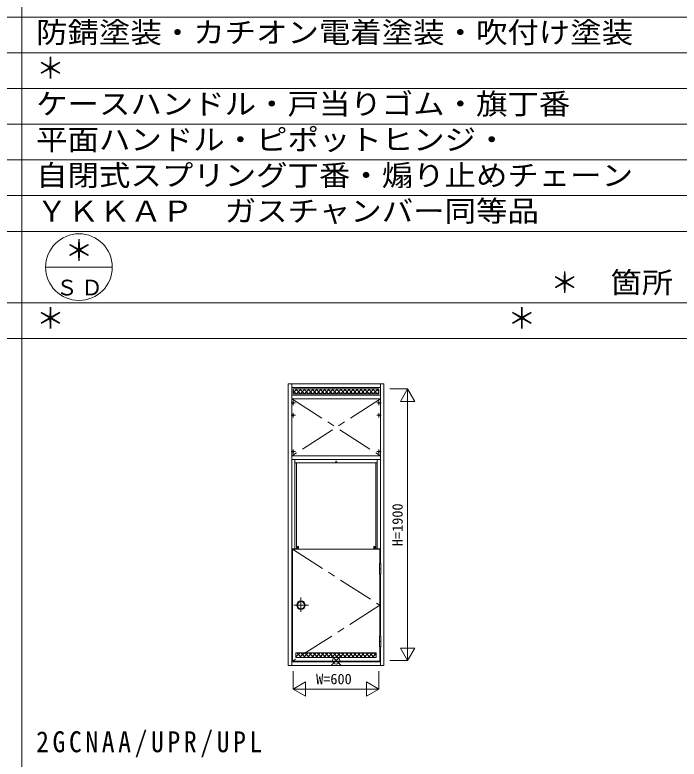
# Model space of a CAD drawing. Units: millimetres, scale not verified. Extents: x -14850 to 14850, y -10500 to 10500.
# Drawn here: x 4601 to 9251, y -30 to 5178 of the extents above; entities that cross this region are included whole.
import ezdxf
from ezdxf.enums import TextEntityAlignment as Align

# ---------------------------------------------------------------- set-up
doc = ezdxf.new("R2010")
doc.units = ezdxf.units.MM
doc.header["$LTSCALE"] = 50
doc.linetypes.add('CHAIN1', pattern=[8, 5, -1, 1, -1])
doc.linetypes.add('CHAIN2', pattern=[12, 9, -1, 1, -1])
doc.layers.add('0-0_0', color=7, linetype='Continuous')
for name, color, linetype, lineweight in [('0-1_USER1', 7, 'Continuous', 9), ('0-2_YKK_ZWAK', 7, 'Continuous', 9), ('0-3_YKK_11', 2, 'Continuous', 9), ('0-4_YKK_12', 4, 'Continuous', 9), ('0-5_YSS_K', 3, 'Continuous', 9)]:
    doc.layers.add(name, color=color, linetype=linetype, lineweight=lineweight)
doc.styles.add('ＭＳ ゴシック', font='')
doc.styles.get('ＭＳ ゴシック').set_extended_font_data('MS Gothic')

msp = doc.modelspace()

# ---------------------------------------------------------------- linework, layer by layer
at = {"layer": '0-1_USER1'}
for p, q in [((4650.04, -8247.06), (4650.04, 9617.94)), ((-13949.96, 5162.94), (13950.04, 5162.94)), ((-13949.96, 4912.94), (13950.04, 4912.94)), ((-13949.96, 4662.94), (13950.04, 4662.94)), ((-13949.96, 4412.94), (13950.04, 4412.94)), ((-13949.96, 4162.94), (13950.04, 4162.94)), ((-13949.96, 3912.94), (13950.04, 3912.94)), ((-13949.96, 3662.94), (13950.04, 3662.94)), ((4816.7, 3412.94), (5283.37, 3412.94)), ((-13949.96, 3162.94), (13950.04, 3162.94)), ((-13949.96, 2912.94), (13950.04, 2912.94))]:
    msp.add_line(p, q, dxfattribs=at)
msp.add_circle((5050.04, 3412.94), 233.33, dxfattribs=at)
at = {"layer": '0-2_YKK_ZWAK'}
for p, q in [((6814.68, 695.79), (6885.4, 625.08)), ((6814.68, 625.08), (6885.4, 695.79))]:
    msp.add_line(p, q, dxfattribs=at)
msp.add_circle((6850.04, 660.44), 25, dxfattribs=at)
at = {"layer": '0-3_YKK_11'}
for p, q in [((7225.04, 2560.44), (7350.04, 2560.44)), ((7350.04, 2560.44), (7350.04, 660.44)), ((7300.04, 747.04), (7400.04, 747.04)), ((7350.04, 660.44), (7300.04, 747.04)), ((7400.04, 747.04), (7350.04, 660.44)), ((7225.04, 660.44), (7350.04, 660.44)), ((6550.04, 585.44), (6550.04, 460.44)), ((7150.04, 585.44), (7150.04, 460.44)), ((6550.04, 460.44), (7150.04, 460.44))]:
    msp.add_line(p, q, dxfattribs=at)
for points in [[(7400.04, 2473.83), (7350.04, 2560.44), (7300.04, 2473.83)], [(6636.64, 510.44), (6636.64, 410.44), (6550.04, 460.44)], [(7063.44, 510.44), (7063.44, 410.44), (7150.04, 460.44)]]:
    msp.add_lwpolyline(points, close=True, dxfattribs=at)
at = {"layer": '0-4_YKK_12'}
for p, q in [((6515.04, 2595.44), (7185.04, 2595.44)), ((6515.04, 2595.44), (6515.04, 625.44)), ((6540.04, 2595.44), (6540.04, 625.44)), ((6540.04, 2570.44), (7160.04, 2570.44)), ((6550.04, 2560.44), (7150.04, 2560.44)), ((6550.04, 2532.69), (6577.79, 2560.44)), ((6550.04, 2560.44), (6550.04, 2527.44)), ((6566.61, 2560.44), (6599.61, 2527.44)), ((6573.07, 2527.44), (6606.07, 2560.44)), ((6594.89, 2560.44), (6627.89, 2527.44)), ((6601.35, 2527.44), (6634.35, 2560.44)), ((6623.18, 2560.44), (6656.18, 2527.44)), ((6629.64, 2527.44), (6662.64, 2560.44)), ((6651.46, 2560.44), (6684.46, 2527.44)), ((6657.92, 2527.44), (6690.92, 2560.44)), ((6679.74, 2560.44), (6712.74, 2527.44)), ((6686.21, 2527.44), (6719.21, 2560.44)), ((6708.03, 2560.44), (6741.03, 2527.44)), ((6714.49, 2527.44), (6747.49, 2560.44)), ((6736.31, 2560.44), (6769.31, 2527.44)), ((6742.77, 2527.44), (6775.78, 2560.44)), ((6764.6, 2560.44), (6797.6, 2527.44)), ((6771.06, 2527.44), (6804.06, 2560.44)), ((6792.88, 2560.44), (6825.88, 2527.44)), ((6799.34, 2527.44), (6832.34, 2560.44)), ((6821.17, 2560.44), (6854.17, 2527.44)), ((6827.63, 2527.44), (6860.63, 2560.44)), ((6849.45, 2560.44), (6882.45, 2527.44)), ((6855.91, 2527.44), (6888.91, 2560.44)), ((6877.73, 2560.44), (6910.74, 2527.44)), ((6884.2, 2527.44), (6917.2, 2560.44)), ((6906.02, 2560.44), (6939.02, 2527.44)), ((6912.48, 2527.44), (6945.48, 2560.44)), ((6934.3, 2560.44), (6967.3, 2527.44)), ((6940.77, 2527.44), (6973.76, 2560.44)), ((6962.59, 2560.44), (6995.59, 2527.44)), ((6969.05, 2527.44), (7002.05, 2560.44)), ((6990.87, 2560.44), (7023.87, 2527.44)), ((6997.33, 2527.44), (7030.33, 2560.44)), ((7019.16, 2560.44), (7052.16, 2527.44)), ((7025.62, 2527.44), (7058.62, 2560.44)), ((7047.44, 2560.44), (7080.44, 2527.44)), ((7053.9, 2527.44), (7086.9, 2560.44)), ((7075.72, 2560.44), (7108.73, 2527.44)), ((7082.18, 2527.44), (7115.19, 2560.44)), ((7104.01, 2560.44), (7137.01, 2527.44)), ((7110.47, 2527.44), (7143.47, 2560.44)), ((7132.29, 2560.44), (7150.04, 2542.69)), ((7150.04, 2560.44), (7150.04, 2527.44)), ((7160.04, 2595.44), (7160.04, 1339.44)), ((7185.04, 625.44), (7185.04, 2595.44)), ((7160.04, 2517.44), (6540.04, 2517.44)), ((6550.04, 2548.72), (6571.32, 2527.44)), ((7150.04, 2527.44), (6550.04, 2527.44)), ((7138.76, 2527.44), (7150.04, 2538.72)), ((6540.04, 2492.44), (7160.04, 2492.44)), ((6540.04, 2092.44), (7160.04, 2092.44)), ((6540.04, 2067.44), (7160.04, 2067.44)), ((6562.04, 1442.44), (6562.04, 2067.44)), ((6562.04, 2042.44), (7138.04, 2042.44)), ((6572.04, 1442.44), (6572.04, 2042.44)), ((7128.04, 1442.44), (7128.04, 2042.44)), ((7138.04, 1442.44), (7138.04, 2067.44)), ((6587.04, 1442.44), (6540.04, 1442.44)), ((6544.04, 1439.44), (7156.04, 1439.44)), ((6544.04, 1439.44), (6544.04, 655.44)), ((6587.04, 1457.44), (6572.04, 1457.44)), ((6587.04, 1442.44), (6587.04, 1457.44)), ((7113.04, 1457.44), (7128.04, 1457.44)), ((7113.04, 1442.44), (7113.04, 1457.44)), ((7113.04, 1442.44), (7160.04, 1442.44)), ((7156.04, 1439.44), (7156.04, 1339.44)), ((7156.04, 1263.44), (7156.04, 831.44)), ((7160.04, 1263.44), (7160.04, 831.44)), ((7156.04, 755.44), (7156.04, 655.44)), ((7160.04, 755.44), (7160.04, 625.44)), ((6569.04, 713.44), (7131.04, 713.44)), ((6569.04, 713.44), (6569.04, 680.44)), ((6569.04, 685.12), (6597.35, 713.44)), ((6569.04, 680.44), (7131.04, 680.44)), ((6575.33, 713.44), (6608.32, 680.44)), ((6592.64, 680.44), (6625.64, 713.44)), ((6603.61, 713.44), (6636.61, 680.44)), ((6620.92, 680.44), (6653.92, 713.44)), ((6631.89, 713.44), (6664.89, 680.44)), ((6649.21, 680.44), (6682.21, 713.44)), ((6660.18, 713.44), (6693.18, 680.44)), ((6677.49, 680.44), (6710.49, 713.44)), ((6688.46, 713.44), (6721.46, 680.44)), ((6705.78, 680.44), (6738.77, 713.44)), ((6716.74, 713.44), (6749.74, 680.44)), ((6734.06, 680.44), (6767.06, 713.44)), ((6745.03, 713.44), (6778.03, 680.44)), ((6762.34, 680.44), (6795.34, 713.44)), ((6773.31, 713.44), (6806.31, 680.44)), ((6790.63, 680.44), (6823.63, 713.44)), ((6801.6, 713.44), (6834.6, 680.44)), ((6818.91, 680.44), (6851.91, 713.44)), ((6829.88, 713.44), (6862.88, 680.44)), ((6847.2, 680.44), (6880.2, 713.44)), ((6858.17, 713.44), (6891.17, 680.44)), ((6875.48, 680.44), (6908.48, 713.44)), ((6886.45, 713.44), (6919.45, 680.44)), ((6903.77, 680.44), (6936.77, 713.44)), ((6914.74, 713.44), (6947.73, 680.44)), ((6932.05, 680.44), (6965.05, 713.44)), ((6943.02, 713.44), (6976.02, 680.44)), ((6960.33, 680.44), (6993.33, 713.44)), ((6971.3, 713.44), (7004.3, 680.44)), ((6988.62, 680.44), (7021.62, 713.44)), ((6999.59, 713.44), (7032.59, 680.44)), ((7016.9, 680.44), (7049.9, 713.44)), ((7027.87, 713.44), (7060.87, 680.44)), ((7045.19, 680.44), (7078.18, 713.44)), ((7056.16, 713.44), (7089.16, 680.44)), ((7073.47, 680.44), (7106.47, 713.44)), ((7084.44, 713.44), (7117.44, 680.44)), ((7101.76, 680.44), (7131.04, 709.72)), ((7112.73, 713.44), (7131.04, 695.12)), ((7131.04, 713.44), (7131.04, 680.44)), ((6515.04, 625.44), (7185.04, 625.44)), ((6540.04, 650.44), (7160.04, 650.44)), ((6544.04, 655.44), (7156.04, 655.44)), ((6549.04, 650.44), (7160.04, 650.44))]:
    msp.add_line(p, q, dxfattribs=at)
at = {"layer": '0-4_YKK_12', "linetype": 'CHAIN2'}
for p, q in [((6535.04, 2462.44), (6565.04, 2462.44)), ((6550.04, 2477.44), (6550.04, 2447.44)), ((7165.04, 2462.44), (7135.04, 2462.44)), ((7150.04, 2477.44), (7150.04, 2447.44)), ((6535.04, 2375.94), (6565.04, 2375.94)), ((6550.04, 2390.94), (6550.04, 2360.94)), ((7165.04, 2375.94), (7135.04, 2375.94)), ((7150.04, 2390.94), (7150.04, 2360.94)), ((6550.04, 2137.44), (6550.04, 2107.44)), ((7150.04, 2137.44), (7150.04, 2107.44)), ((6535.04, 2122.44), (6565.04, 2122.44)), ((7165.04, 2122.44), (7135.04, 2122.44))]:
    msp.add_line(p, q, dxfattribs=at)
at = {"layer": '0-4_YKK_12', "linetype": 'CHAIN1'}
for p, q in [((7160.04, 2492.44), (6540.04, 2092.44)), ((6540.04, 2492.44), (7160.04, 2092.44)), ((6856.81, 2048.44), (6843.22, 2048.44)), ((6850.04, 2041.11), (6850.04, 2056.39)), ((6581.04, 1445.11), (6581.04, 1460.39)), ((7119.04, 1445.11), (7119.04, 1460.39)), ((6544.04, 1439.44), (7156.04, 1047.44)), ((6574.27, 1452.44), (6587.85, 1452.44)), ((7125.81, 1452.44), (7112.22, 1452.44)), ((7156.04, 1047.44), (6544.04, 655.44))]:
    msp.add_line(p, q, dxfattribs=at)
at = {"layer": '0-4_YKK_12'}
for centre, radius in [((6550.04, 2462.44), 3.5), ((7150.04, 2462.44), 3.5), ((6550.04, 2375.94), 3.5), ((7150.04, 2375.94), 3.5), ((6550.04, 2122.44), 3.5), ((7150.04, 2122.44), 3.5), ((6850.04, 2048.44), 2.5), ((6581.04, 1452.44), 2.5), ((7119.04, 1452.44), 2.5)]:
    msp.add_circle(centre, radius, dxfattribs=at)
at = {"layer": '0-5_YSS_K'}
for p, q in [((7153.04, 1339.44), (7163.04, 1339.44)), ((7163.04, 1339.44), (7163.04, 1263.44)), ((7153.04, 1301.44), (7163.04, 1301.44)), ((7153.04, 831.44), (7153.04, 755.44)), ((7153.04, 831.44), (7163.04, 831.44)), ((7153.04, 793.44), (7163.04, 793.44)), ((7163.04, 831.44), (7163.04, 755.44)), ((7153.04, 755.44), (7163.04, 755.44))]:
    msp.add_line(p, q, dxfattribs=at)
at = {"layer": '0-5_YSS_K', "linetype": 'CHAIN1'}
for p, q in [((6604.1, 1101.1), (6604.1, 1000.01)), ((6554.49, 1047.44), (6655.58, 1047.44))]:
    msp.add_line(p, q, dxfattribs=at)
at = {"layer": '0-5_YSS_K'}
msp.add_lwpolyline([(7153.04, 1339.44), (7153.04, 1263.44), (7163.04, 1263.44)], dxfattribs=at)
for radius in [30, 25]:
    msp.add_circle((6604.1, 1047.44), radius, dxfattribs=at)

# ---------------------------------------------------------------- texts
at = {"layer": '0-0_0', "style": 'ＭＳ ゴシック', "width": 1.1}
for s, p in [('防錆塗装・カチオン電着塗装・吹付け塗装', (4750.04, 4937.94)), ('ケースハンドル・戸当りゴム・旗丁番', (4750.04, 4437.94)), ('平面ハンドル・ピポットヒンジ・', (4750.04, 4187.94)), ('自閉式スプリング丁番・煽り止めチェーン', (4750.04, 3937.94)), ('ＹＫＫＡＰ\u3000ガスチャンバー同等品', (4750.04, 3687.94))]:
    msp.add_text(s, height=146.6, dxfattribs=at).set_placement(p, align=Align.BOTTOM_LEFT)
at = {"layer": '0-0_0', "style": 'ＭＳ ゴシック'}
for p in [(4750.04, 4687.94), (4950.04, 3412.94), (8350.04, 3187.94), (4750.04, 2937.94), (8050.04, 2937.94)]:
    msp.add_text('＊', height=146.6, dxfattribs=at).set_placement(p, align=Align.BOTTOM_LEFT)
at = {"layer": '0-0_0', "insert": (4750.04, -17.06), "char_height": 146.6, "attachment_point": 7, "style": 'ＭＳ ゴシック'}
msp.add_mtext('\\T1.28;\\W0.9;2GCNAA/UPR/UPL', dxfattribs=at)
at = {"layer": '0-1_USER1', "style": 'ＭＳ ゴシック', "width": 1.1}
msp.add_text('箇所', height=146.6, dxfattribs=at).set_placement((8770.04, 3187.94), align=Align.BOTTOM_LEFT)
at = {"layer": '0-1_USER1', "insert": (4890.04, 3212.94), "char_height": 110, "attachment_point": 7, "style": 'ＭＳ ゴシック'}
msp.add_mtext('\\T1.17;ＳＤ', dxfattribs=at)
at = {"layer": '0-3_YKK_11', "color": 4, "style": 'ＭＳ ゴシック'}
msp.add_text('H=1900', height=73.31, rotation=90, dxfattribs=at).set_placement((7338.04, 1460.44), align=Align.BOTTOM_LEFT)
msp.add_text('W=600', height=73.31, dxfattribs=at).set_placement((6710.04, 472.44), align=Align.BOTTOM_LEFT)

doc.saveas('drawing.dxf')
